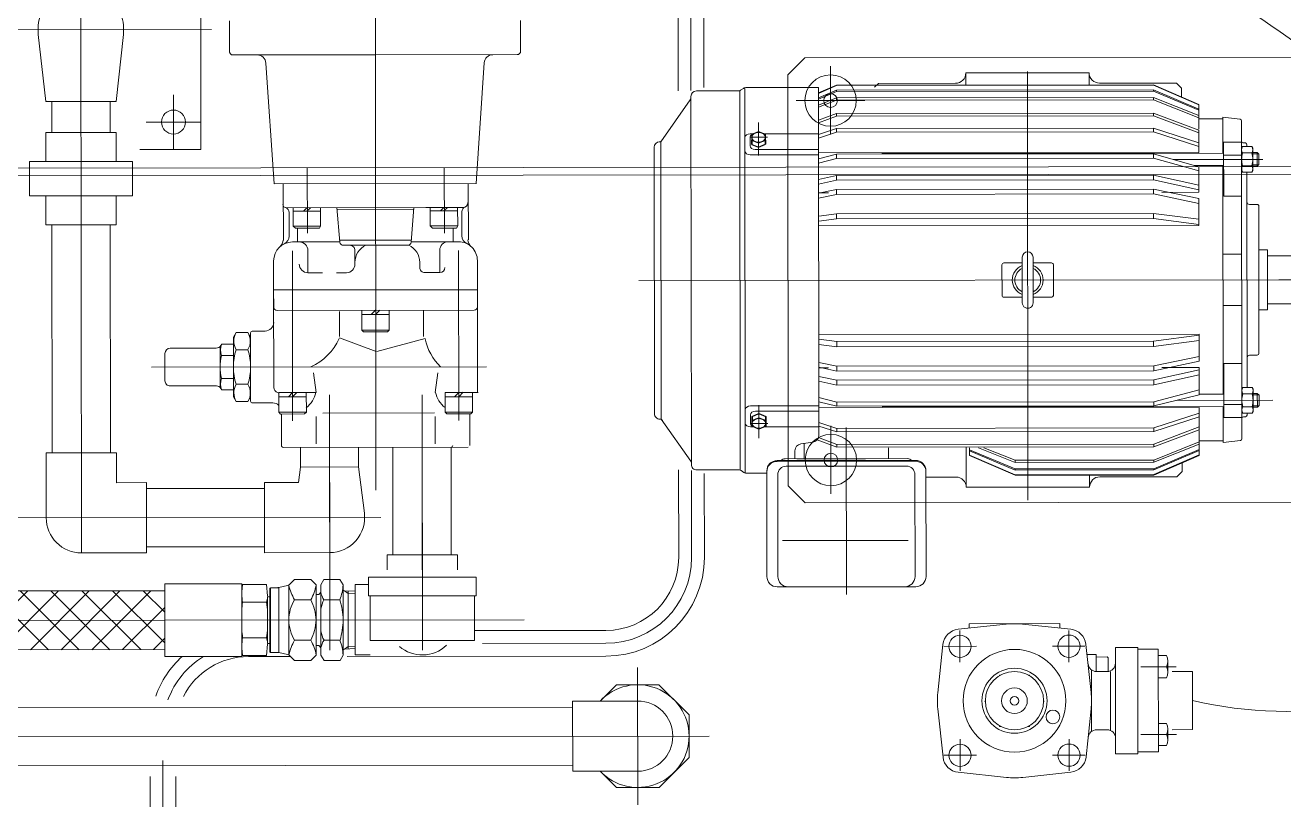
# Model space of a CAD drawing. Header units: feet. Extents: x -99009 to 3252343, y -11094690 to 9035152.
# Drawn here: x 2523533 to 2524268, y -1983619 to -1983167 of the extents above; entities that cross this region are included whole.
import ezdxf

# ---------------------------------------------------------------- set-up
doc = ezdxf.new("R2010")
doc.units = ezdxf.units.FT
doc.linetypes.add('ペン２実線', pattern=[0])
for name, color, linetype in [('1', 1, 'Continuous'), ('GR1-1', 7, 'Continuous'), ('K-LINE', 7, 'Continuous')]:
    doc.layers.add(name, color=color, linetype=linetype)

# ---------------------------------------------------------------- blocks, each defined once
blk = doc.blocks.new('BLKF043')
at = {"layer": 'GR1-1', "color": 5, "linetype": 'ペン２実線'}
for p, q in [((84.847288, 587.261672), (84.847288, 589.736545)), ((92.847288, 589.736545), (92.847288, 587.261672))]:
    blk.add_line(p, q, dxfattribs=at)
blk = doc.blocks.new('BLKF044')
at = {"layer": 'GR1-1', "color": 5, "linetype": 'ペン２実線'}
for p, q in [((88.847288, 594.635525), (84.847288, 593.002532)), ((84.847288, 593.002532), (84.847288, 589.736545)), ((84.847288, 589.736545), (88.847288, 588.103552)), ((92.847288, 593.002532), (88.847288, 594.635525)), ((88.847288, 588.103552), (92.847288, 589.736545)), ((92.847288, 589.736545), (92.847288, 593.002532))]:
    blk.add_line(p, q, dxfattribs=at)
blk = doc.blocks.new('BLKF045')
at = {"layer": 'GR1-1', "color": 5, "linetype": 'ペン２実線'}
for p, q in [((84.847288, 590.527658), (84.847288, 587.261672)), ((92.847288, 587.261672), (92.847288, 590.527658)), ((84.847288, 587.261672), (88.847288, 585.628678)), ((88.847288, 585.628678), (92.847288, 587.261672))]:
    blk.add_line(p, q, dxfattribs=at)
blk = doc.blocks.new('BLKF039')
at = {"layer": 'GR1-1', "color": 5, "linetype": 'ペン２実線'}
for p, q in [((84.847288, 428.343738), (84.847288, 425.868864)), ((92.847288, 425.868864), (92.847288, 428.343738))]:
    blk.add_line(p, q, dxfattribs=at)
blk = doc.blocks.new('BLKF040')
at = {"layer": 'GR1-1', "color": 5, "linetype": 'ペン２実線'}
for p, q in [((84.847288, 425.868864), (88.847288, 427.501857)), ((88.847288, 427.501857), (92.847288, 425.868864)), ((84.847288, 422.602878), (84.847288, 425.868864)), ((88.847288, 420.969885), (84.847288, 422.602878)), ((92.847288, 422.602878), (88.847288, 420.969885)), ((92.847288, 425.868864), (92.847288, 422.602878))]:
    blk.add_line(p, q, dxfattribs=at)
blk = doc.blocks.new('BLKF041')
at = {"layer": 'GR1-1', "color": 5, "linetype": 'ペン２実線'}
for p, q in [((84.847288, 428.343738), (88.847288, 429.976731)), ((84.847288, 425.077752), (84.847288, 428.343738)), ((88.847288, 429.976731), (92.847288, 428.343738)), ((92.847288, 428.343738), (92.847288, 425.077752))]:
    blk.add_line(p, q, dxfattribs=at)
blk = doc.blocks.new('G$CB0D18A08')
at = {"layer": 'K-LINE', "linetype": 'Continuous', "lineweight": 15}
h = blk.add_hatch(dxfattribs=at)
h.set_pattern_fill('ANSI37', color=2, scale=4)
h.set_pattern_definition([(45, (-3828.062, -12302.866), (-8.980256, 8.980256), []), (135, (-3828.062, -12302.866), (-8.980256, -8.980256), [])])
h.paths.add_polyline_path([(-368.99, -487.66, -0.113567), (-343.85, -378.4), (-348.63, -351.05, 0.134975), (-386.19, -487.66), (-386.19, -704.41), (-368.99, -704.41)])
h.paths.add_polyline_path([(-386.19, -487.66, -0.134975), (-348.63, -351.05), (-353.86, -321.09, 0.153468), (-403.39, -478.66), (-403.39, -704.41), (-386.19, -704.41)])
h.paths.add_polyline_path([(-188.38, -247.49), (-189.19, -229.85, 0.194469), (-348.63, -351.05), (-343.85, -378.4, -0.212414)])
h.paths.add_polyline_path([(-189.19, -229.85), (-190.09, -210.35, 0.185653), (-353.86, -321.09), (-348.63, -351.05, -0.194469)])
h.paths.add_polyline_path([(-108.11, -220.46), (-118.99, -220.46, 0.066561), (-189.19, -229.85), (-188.38, -247.49, -0.07043), (-118.99, -237.66), (-108.11, -237.66)])
h.paths.add_polyline_path([(-108.11, -203.26), (-127.99, -203.26, 0.056917), (-190.09, -210.35), (-189.19, -229.85, -0.066561), (-118.99, -220.46), (-108.11, -220.46)])
at = {"layer": 'K-LINE', "color": 2, "linetype": 'Continuous', "lineweight": 15}
for p, q in [((-454.23, -1022.17), (-454.23, -154.17)), ((-126.48, -344.96), (-126.48, -1665.96)), ((-121.98, -344.96), (-121.98, -1665.96)), ((-471.23, -410.46), (-471.23, -942.46)), ((-437.23, -410.46), (-437.23, -942.46)), ((-403.39, -704.41), (-403.39, -478.66)), ((-386.19, -704.41), (-386.19, -487.66)), ((-368.99, -487.66), (-368.99, -704.41)), ((-41.23, -731.99), (-41.23, -582.07)), ((-326.34, -606.3), (-326.34, -830.52)), ((-138.23, -685.78), (-138.23, -625.78)), ((-118.23, -625.78), (-138.23, -625.78)), ((-118.23, -625.78), (-118.23, -685.78)), ((-83.23, -635.28), (-43.98, -630.93)), ((-288.34, -635.28), (-326.34, -635.28)), ((-288.34, -676.28), (-288.34, -635.28)), ((-155.23, -638.78), (-288.34, -638.78)), ((-155.23, -635.28), (-138.23, -635.28)), ((-155.23, -635.28), (-155.23, -676.28)), ((-101.23, -635.28), (-118.23, -635.28)), ((-101.23, -676.28), (-101.23, -635.28)), ((-83.23, -638.78), (-101.23, -638.78)), ((-83.23, -635.28), (-83.23, -676.28)), ((-346.84, -655.78), (41.43, -655.78)), ((-346.84, -693.78), (-346.84, -655.78)), ((-155.23, -672.78), (-288.34, -672.78)), ((-83.23, -672.78), (-101.23, -672.78)), ((-305.84, -693.78), (-305.84, -676.28)), ((-288.34, -676.28), (-305.84, -676.28)), ((-155.23, -676.28), (-138.23, -676.28)), ((-101.23, -676.28), (-118.23, -676.28)), ((-83.23, -676.28), (-43.98, -680.63)), ((-118.23, -685.78), (-138.23, -685.78)), ((-111.23, -690.11), (-111.23, -725.78)), ((-502.23, -695.67), (-477.59, -695.67)), ((-346.84, -693.78), (-305.84, -693.78)), ((-343.34, -762.68), (-343.34, -693.78)), ((-309.34, -762.68), (-309.34, -693.78)), ((-238.34, -892.46), (-238.34, -696.85)), ((-95.23, -725.78), (-95.23, -693.78)), ((-1103.72, -703.17), (-468.23, -703.17)), ((-407.44, -704.41), (-364.94, -704.41)), ((-407.44, -749.41), (-407.44, -704.41)), ((-386.19, -914.27), (-386.19, -704.41)), ((-364.94, -749.41), (-364.94, -704.41)), ((-246.34, -704.68), (-230.34, -704.68)), ((-502.23, -710.67), (-477.59, -710.67)), ((-249.34, -707.68), (-249.34, -734.66)), ((-227.34, -734.66), (-227.34, -707.68)), ((-111.23, -709.78), (-79.23, -709.78)), ((-111.23, -725.78), (28.77, -725.78)), ((-250.84, -737.26), (-251.62, -737.71)), ((-251.62, -737.71), (-251.62, -744.68)), ((-226.3, -736.93), (-250.45, -736.93)), ((-244.98, -737.71), (-244.98, -744.68)), ((-231.7, -737.71), (-231.7, -744.68)), ((-225.84, -737.26), (-225.06, -737.71)), ((-225.06, -737.71), (-225.06, -744.68)), ((-407.44, -749.41), (-364.94, -749.41)), ((-402.6, -749.45), (-406.97, -749.83)), ((-386.19, -749.41), (-402.14, -749.41)), ((-386.19, -749.41), (-370.24, -749.41)), ((-369.78, -749.45), (-365.41, -749.83)), ((-255.84, -744.68), (-258.55, -746.25)), ((-258.55, -746.25), (-258.55, -753.12)), ((-255.84, -744.68), (-220.84, -744.68)), ((-248.44, -746.25), (-248.44, -753.12)), ((-228.24, -746.25), (-228.24, -753.12)), ((-220.84, -744.68), (-218.13, -746.25)), ((-218.13, -746.25), (-218.13, -753.12)), ((-56.09, -744.04), (-56.09, -827.54)), ((-36.09, -742.54), (-54.59, -742.54)), ((-407.49, -753.17), (-407.49, -777.81)), ((-406.97, -749.83), (-406.97, -763.78)), ((-396.58, -763.78), (-396.58, -749.83)), ((-375.8, -763.78), (-375.8, -749.83)), ((-365.41, -749.83), (-365.41, -763.78)), ((-259.34, -755.68), (-259.34, -767.68)), ((-255.84, -754.68), (-258.55, -753.12)), ((-258.34, -754.68), (-218.34, -754.68)), ((-220.84, -754.68), (-218.13, -753.12)), ((-217.34, -755.68), (-217.34, -763.18)), ((-400.34, -764.36), (-406.97, -763.78)), ((-372.04, -764.36), (-365.41, -763.78)), ((-346.84, -762.68), (-305.84, -762.68)), ((-346.84, -800.68), (-346.84, -762.68)), ((-305.84, -782.57), (-305.84, -762.68)), ((-131.34, -768.56), (-60.84, -763.79)), ((-406.32, -776.08), (-405.16, -770.98)), ((-405.16, -770.98), (-386.19, -770.98)), ((-404.8, -765.81), (-405.1, -766.11)), ((-405.1, -766.11), (-386.19, -766.11)), ((-405.1, -770.41), (-405.1, -766.11)), ((-386.19, -765.81), (-404.8, -765.81)), ((-386.19, -764.41), (-399.79, -764.41)), ((-399.79, -764.96), (-399.79, -765.81)), ((-386.19, -764.41), (-372.59, -764.41)), ((-386.19, -765.81), (-367.58, -765.81)), ((-367.28, -766.11), (-386.19, -766.11)), ((-367.22, -770.98), (-386.19, -770.98)), ((-372.59, -764.96), (-372.59, -765.81)), ((-367.58, -765.81), (-367.28, -766.11)), ((-367.28, -770.41), (-367.28, -766.11)), ((-366.06, -776.08), (-367.22, -770.98)), ((-265.84, -772.19), (-264.84, -771.19)), ((-253.34, -771.19), (-264.84, -771.19)), ((-264.84, -771.19), (-264.84, -787.19)), ((-255.84, -787.19), (-255.84, -771.19)), ((-253.34, -792.89), (-253.34, -771.19)), ((-193.34, -768.18), (-250.34, -768.18)), ((-205.34, -885.18), (-205.34, -770.19)), ((-193.34, -768.19), (-203.34, -768.19)), ((-193.34, -768.19), (-176.57, -768.19)), ((-193.34, -887.18), (-193.34, -768.19)), ((-131.34, -886.79), (-131.34, -768.54)), ((-407.02, -777.34), (-409.86, -780.18)), ((-406.49, -776.81), (-386.19, -776.81)), ((-365.89, -776.81), (-386.19, -776.81)), ((-365.36, -777.34), (-362.52, -780.18)), ((-285.34, -773.68), (-285.34, -881.68)), ((-284.34, -772.68), (-265.84, -772.68)), ((-265.84, -786.19), (-265.84, -772.19)), ((-253.34, -779.19), (-255.84, -776.69)), ((-131.34, -773.9), (-164.27, -773.9)), ((-148.13, -777.25), (-161.92, -777.25)), ((-145.34, -857.18), (-145.34, -775.68)), ((-409.86, -780.18), (-409.86, -789.64)), ((-398.03, -789.64), (-398.03, -780.18)), ((-374.35, -789.64), (-374.35, -780.18)), ((-362.52, -780.18), (-362.52, -789.64)), ((-296.84, -783.68), (-305.84, -782.57)), ((-296.84, -783.68), (-285.34, -783.68)), ((-296.84, -783.68), (-296.84, -817.68)), ((-269.79, -779.19), (-170.51, -779.19)), ((-264.84, -787.19), (-265.84, -786.19)), ((-255.84, -779.19), (-253.29, -781.74)), ((-165.34, -806.93), (-165.34, -779.18)), ((-165.34, -782.24), (-157.34, -782.24)), ((-157.34, -780.93), (-156.09, -779.68)), ((-157.34, -780.93), (-157.34, -794.93)), ((-145.34, -779.68), (-156.09, -779.68)), ((-156.09, -779.68), (-156.09, -795.68)), ((-147.34, -779.68), (-147.34, -795.68)), ((-145.34, -787.68), (-147.34, -785.68)), ((-406.69, -792.81), (-409.86, -789.64)), ((-386.19, -792.81), (-406.69, -792.81)), ((-400.99, -793.53), (-400.99, -792.81)), ((-386.19, -792.81), (-365.69, -792.81)), ((-371.39, -793.53), (-371.39, -792.81)), ((-365.69, -792.81), (-362.52, -789.64)), ((-267.34, -792.89), (-283.34, -792.89)), ((-253.34, -787.19), (-264.84, -787.19)), ((-253.34, -792.89), (-241.87, -791.37)), ((-183.34, -788.19), (-170.34, -788.19)), ((-183.34, -788.19), (-183.34, -796.73)), ((-160.23, -787.9), (-121.96, -787.9)), ((-147.34, -787.68), (-145.34, -789.68)), ((-406.69, -795.53), (-409.86, -797.36)), ((-409.86, -797.36), (-409.86, -806.7)), ((-406.69, -795.53), (-386.19, -795.53)), ((-403.79, -800.79), (-254.68, -800.79)), ((-398.03, -806.7), (-398.03, -797.36)), ((-365.69, -795.53), (-386.19, -795.53)), ((-374.35, -806.7), (-374.35, -797.36)), ((-365.69, -795.53), (-362.52, -797.36)), ((-362.52, -797.36), (-362.52, -806.7)), ((-356.91, -800.79), (-254.68, -800.79)), ((-265.34, -796.76), (-265.34, -862.1)), ((-156.09, -795.68), (-157.34, -794.93)), ((-145.34, -795.68), (-156.09, -795.68)), ((-406.69, -808.53), (-409.86, -806.7)), ((-365.69, -808.53), (-362.52, -806.7)), ((-221.36, -806.68), (-229.34, -827.98)), ((-220.64, -806.68), (-206, -806.68)), ((-183.34, -804.88), (-183.34, -810.69)), ((-165.51, -806.95), (-145.34, -805.18)), ((-164.34, -806.85), (-164.34, -848.52)), ((-146.34, -805.27), (-146.34, -850.1)), ((-407.49, -810.77), (-407.49, -961.99)), ((-406.69, -808.53), (-386.19, -808.53)), ((-406.52, -824.29), (-406.52, -815.49)), ((-365.52, -815.49), (-406.52, -815.49)), ((-403.15, -809.3), (-402.96, -815.49)), ((-401.6, -811.53), (-403.15, -809.31)), ((-403.08, -811.53), (-386.19, -811.53)), ((-401.6, -811.53), (-401.48, -815.49)), ((-365.69, -808.53), (-386.19, -808.53)), ((-369.3, -811.53), (-386.19, -811.53)), ((-370.78, -811.53), (-370.9, -815.49)), ((-370.78, -811.53), (-369.23, -809.31)), ((-369.23, -809.3), (-369.42, -815.49)), ((-365.52, -823.29), (-365.52, -815.49)), ((-170.34, -815.68), (-178.34, -815.68)), ((-167.34, -846.43), (-167.34, -808.94)), ((-296.84, -817.68), (-323.82, -821.03)), ((-296.84, -817.68), (-285.34, -817.68)), ((-217.84, -820.69), (-216.84, -819.69)), ((-217.84, -834.69), (-217.84, -820.69)), ((-216.84, -819.69), (-216.84, -835.69)), ((-205.34, -819.69), (-216.84, -819.69)), ((-207.84, -835.69), (-207.84, -819.69)), ((-398.19, -824.29), (-398.19, -885.29)), ((-398.19, -824.29), (-372.19, -824.29)), ((-372.19, -886.29), (-372.19, -823.29)), ((-361.19, -823.29), (-372.19, -823.29)), ((-361.19, -886.29), (-361.19, -823.29)), ((-310.34, -827.79), (220.03, -827.79)), ((-229.34, -828.34), (-221.84, -856.56)), ((-205.34, -827.69), (-207.84, -825.19)), ((-207.84, -827.69), (-205.29, -830.24)), ((-56.09, -827.54), (-56.09, -910.54)), ((-356.99, -834.29), (-348.19, -834.29)), ((-348.19, -875.29), (-348.19, -834.29)), ((-348.19, -837.68), (-285.34, -837.68)), ((-216.84, -835.69), (-217.84, -834.69)), ((-205.34, -835.69), (-216.84, -835.69)), ((-165.51, -848.42), (-145.34, -850.18)), ((-165.34, -876.18), (-165.34, -848.43)), ((-403.79, -854.79), (-254.68, -854.79)), ((-356.91, -854.79), (-254.68, -854.79)), ((-220.64, -855.68), (-205.64, -855.68)), ((-183.34, -856.51), (-183.34, -865.18)), ((-177.34, -853.51), (-180.34, -853.51)), ((-157.34, -860.93), (-156.09, -859.68)), ((-145.34, -859.68), (-156.09, -859.68)), ((-156.09, -859.68), (-156.09, -875.68)), ((-147.34, -859.68), (-147.34, -875.68)), ((-145.34, -878.68), (-145.34, -857.18)), ((-267.34, -862.47), (-283.34, -862.47)), ((-253.34, -862.47), (-241.87, -863.99)), ((-183.34, -865.18), (-170.34, -865.18)), ((-157.34, -860.93), (-157.34, -874.93)), ((-145.34, -867.68), (-147.34, -865.68)), ((-348.19, -871.68), (-285.34, -871.68)), ((-265.84, -869.18), (-264.84, -868.18)), ((-265.84, -883.18), (-265.84, -869.18)), ((-253.34, -868.18), (-264.84, -868.18)), ((-264.84, -868.18), (-264.84, -884.18)), ((-255.84, -884.18), (-255.84, -868.18)), ((-253.34, -876.18), (-255.84, -873.68)), ((-253.34, -887.57), (-253.34, -868.18)), ((-165.34, -873.13), (-157.34, -873.13)), ((-160.23, -867.9), (-121.96, -867.9)), ((-147.34, -867.68), (-145.34, -869.68)), ((-356.99, -875.29), (-348.19, -875.29)), ((-170.51, -876.18), (-269.79, -876.18)), ((-255.84, -876.18), (-253.29, -878.73)), ((-161.92, -878.12), (-147.82, -878.12)), ((-156.09, -875.68), (-157.34, -874.93)), ((-145.34, -875.68), (-156.09, -875.68)), ((-398.19, -885.29), (-372.19, -885.29)), ((-392.49, -885.29), (-392.49, -961.99)), ((-361.19, -886.29), (-372.19, -886.29)), ((-284.34, -882.68), (-265.84, -882.68)), ((-264.84, -884.18), (-265.84, -883.18)), ((-253.34, -884.18), (-264.84, -884.18)), ((-193.34, -887.18), (-253.34, -887.18)), ((-193.34, -887.18), (-203.34, -887.18)), ((-176.34, -887.18), (-193.34, -887.18)), ((-164.27, -881.9), (-131.34, -881.9)), ((-131.34, -886.53), (-60.84, -891.29)), ((-399.99, -889.8), (-399.99, -961.99)), ((-54.09, -912.54), (-36.09, -912.54)), ((-433.73, -942.46), (-474.73, -942.46)), ((-474.73, -980.46), (-474.73, -942.46)), ((-433.73, -980.46), (-433.73, -942.46)), ((-475.63, -959.43), (-484.23, -968.04)), ((-433.2, -959.07), (-424.23, -968.04)), ((-484.23, -968.04), (-484.23, -992.89)), ((-424.23, -992.89), (-424.23, -968.04)), ((-494.39, -980.46), (-414.09, -980.46)), ((-188.09, -981.42), (-188.09, -1418.46)), ((-110.29, -990.46), (-265.89, -990.46)), ((-484.23, -992.89), (-466.66, -1010.46)), ((-441.8, -1010.46), (-424.23, -992.89)), ((-293.57, -1011.6), (-269.01, -994.4)), ((-107.18, -994.4), (-269.19, -994.4)), ((-82.62, -1011.6), (-107.18, -994.4)), ((-298.79, -1004.49), (-349.99, -1004.49)), ((39.77, -1004.49), (-77.39, -1004.49)), ((-441.8, -1010.46), (-466.66, -1010.46)), ((-299.13, -1011.99), (-350, -1011.99)), ((-295.59, -1011.96), (-80.59, -1011.96)), ((87.1, -1011.99), (-77.06, -1011.99)), ((-300.79, -1019.49), (-349.99, -1019.49)), ((-298.79, -1039.86), (-298.79, -1015.16)), ((-77.39, -1039.86), (-77.39, -1015.16)), ((39.77, -1019.49), (-75.39, -1019.49)), ((-299.13, -1040.97), (-300.25, -1042.66)), ((-300.25, -1043.46), (-75.93, -1043.46)), ((-298.79, -1040.46), (-77.39, -1040.46)), ((-77.06, -1040.97), (-75.93, -1042.66)), ((-300.79, -1044.43), (-300.79, -1056.01)), ((-273.66, -1046.46), (-273.66, -1048.38)), ((-271.66, -1056.64), (-271.66, -1046.46)), ((-266.68, -1046.46), (-271.63, -1046.46)), ((-264.47, -1049.46), (-264.47, -1086.46)), ((-261.43, -1046.46), (-261.43, -1086.46)), ((-114.75, -1046.46), (-114.75, -1086.46)), ((-111.71, -1049.46), (-111.71, -1086.46)), ((-109.5, -1046.46), (-104.55, -1046.46)), ((-104.53, -1056.64), (-104.53, -1046.46)), ((-102.52, -1046.46), (-102.52, -1048.38)), ((-75.39, -1044.43), (-75.39, -1086.46)), ((-299.39, -1056.01), (-361.13, -1056.01)), ((-261.06, -1051.46), (-280.22, -1051.46)), ((-273.66, -1054.56), (-273.66, -1086.46)), ((-265.92, -1051.46), (-268.39, -1051.47)), ((-115.12, -1051.46), (-95.96, -1051.46)), ((-110.26, -1051.46), (-107.79, -1051.47)), ((-102.52, -1054.56), (-102.52, -1086.46)), ((-367.13, -1062.01), (-367.13, -1142.91)), ((-301.66, -1062.41), (-361.13, -1062.41)), ((-340.06, -1065.03), (-340.06, -1138.46)), ((-293.85, -1062.01), (-293.85, -1142.91)), ((-293.39, -1062.01), (-293.39, -1142.91)), ((-308.09, -1068.46), (-318.09, -1078.46)), ((-308.09, -1068.46), (-68.09, -1068.46)), ((-296.66, -1067.41), (-296.66, -1137.51)), ((-292.32, -1066.66), (-292.32, -1138.26)), ((-292.32, -1072.46), (-287.63, -1072.46)), ((-68.09, -1068.46), (-58.09, -1078.46)), ((-318.09, -1548.46), (-318.09, -1078.46)), ((-293.09, -1073.46), (-293.09, -1113.46)), ((-283.37, -1077.86), (-292.32, -1077.86)), ((-283.68, -1075.87), (-282.59, -1083.06)), ((-83.09, -1073.46), (-83.09, -1113.46)), ((-58.09, -1078.46), (-58.09, -1548.46)), ((-285.56, -1096.96), (-281.25, -1085.49)), ((-279.91, -1086.25), (-283.94, -1096.96)), ((-278.63, -1086.46), (-75.39, -1086.46)), ((-276.71, -1096.96), (-273.27, -1086.46)), ((-271.16, -1086.46), (-274.59, -1096.96)), ((-262.57, -1086.46), (-262.57, -1308.46)), ((-259.13, -1086.46), (-261.72, -1096.96)), ((-256.55, -1086.46), (-259.3, -1096.96)), ((-246.99, -1086.46), (-249.29, -1096.96)), ((-244.22, -1086.46), (-246.52, -1096.96)), ((-238.93, -1086.46), (-241.11, -1096.96)), ((-239.24, -1092.14), (-239.24, -1086.46)), ((-238.3, -1096.96), (-236.12, -1086.46)), ((-225.59, -1086.46), (-226.97, -1096.96)), ((-223.92, -1096.96), (-222.54, -1086.46)), ((-219.82, -1086.46), (-219.82, -1308.46)), ((-156.36, -1086.46), (-156.36, -1308.46)), ((-152.26, -1096.96), (-153.64, -1086.46)), ((-150.59, -1086.46), (-149.21, -1096.96)), ((-137.89, -1096.96), (-140.07, -1086.46)), ((-137.26, -1086.46), (-135.07, -1096.96)), ((-136.94, -1092.14), (-136.94, -1086.46)), ((-131.96, -1086.46), (-129.67, -1096.96)), ((-129.19, -1086.46), (-126.9, -1096.96)), ((-119.63, -1086.46), (-116.89, -1096.96)), ((-117.05, -1086.46), (-114.47, -1096.96)), ((-113.61, -1086.46), (-113.61, -1308.46)), ((-105.03, -1086.46), (-101.6, -1096.96)), ((-99.48, -1096.96), (-102.91, -1086.46)), ((-96.19, -1086.46), (-92.25, -1096.96)), ((-90.62, -1096.96), (-94.57, -1086.46)), ((-87.05, -1086.46), (-82.85, -1096.96)), ((-81.57, -1096.96), (-85.77, -1086.46)), ((-82.24, -1086.46), (-77.77, -1096.96)), ((-81.54, -1086.46), (-77.08, -1096.96)), ((-78.95, -1086.46), (-74.4, -1096.96)), ((-74.09, -1096.96), (-78.65, -1086.46)), ((-312.86, -1093.46), (-273.09, -1093.46)), ((-102.86, -1093.46), (-63.09, -1093.46)), ((-285.56, -1096.96), (-285.56, -1281.96)), ((-283.94, -1096.96), (-285.56, -1096.96)), ((-283.94, -1096.96), (-283.94, -1281.96)), ((-276.71, -1096.96), (-276.71, -1281.96)), ((-274.59, -1096.96), (-276.71, -1096.96)), ((-274.59, -1096.96), (-274.59, -1281.96)), ((-261.72, -1096.96), (-261.72, -1281.96)), ((-261.72, -1096.96), (-259.3, -1096.96)), ((-259.3, -1096.96), (-259.3, -1281.96)), ((-249.29, -1096.96), (-249.29, -1281.96)), ((-249.29, -1096.96), (-246.52, -1096.96)), ((-246.52, -1096.96), (-246.52, -1281.96)), ((-241.11, -1096.96), (-241.11, -1281.96)), ((-241.11, -1096.96), (-238.3, -1096.96)), ((-238.3, -1096.96), (-238.3, -1281.96)), ((-226.97, -1096.96), (-226.97, -1281.96)), ((-226.97, -1096.96), (-223.92, -1096.96)), ((-223.92, -1096.96), (-223.92, -1281.96)), ((-152.26, -1096.96), (-152.26, -1281.96)), ((-149.21, -1096.96), (-152.26, -1096.96)), ((-149.21, -1096.96), (-149.21, -1281.96)), ((-137.89, -1096.96), (-137.89, -1281.96)), ((-135.07, -1096.96), (-137.89, -1096.96)), ((-135.07, -1096.96), (-135.07, -1281.96)), ((-129.67, -1096.96), (-129.67, -1281.96)), ((-126.9, -1096.96), (-129.67, -1096.96)), ((-126.9, -1096.96), (-126.9, -1281.96)), ((-116.89, -1096.96), (-116.89, -1281.96)), ((-114.47, -1096.96), (-116.89, -1096.96)), ((-114.47, -1096.96), (-114.47, -1281.96)), ((-101.6, -1096.96), (-101.6, -1281.96)), ((-101.6, -1096.96), (-99.48, -1096.96)), ((-99.48, -1096.96), (-99.48, -1281.96)), ((-92.25, -1096.96), (-92.25, -1281.96)), ((-92.25, -1096.96), (-90.62, -1096.96)), ((-90.62, -1096.96), (-90.62, -1281.96)), ((-82.85, -1096.96), (-82.85, -1281.96)), ((-81.57, -1096.96), (-82.85, -1096.96)), ((-81.57, -1096.96), (-81.57, -1281.96)), ((-77.77, -1096.96), (-77.77, -1281.96)), ((-77.08, -1096.96), (-77.77, -1096.96)), ((-77.08, -1096.96), (-77.08, -1281.96)), ((-74.4, -1096.96), (-74.4, -1281.96)), ((-74.09, -1096.96), (-74.4, -1096.96)), ((-74.09, -1096.96), (-74.09, -1281.96)), ((-274.16, -1102.46), (-371.72, -1102.46)), ((-262.03, -1322.96), (-262.03, -1123.46)), ((-114.16, -1322.96), (-114.16, -1123.46)), ((-73.09, -1121.46), (-75.39, -1119.16)), ((-73.09, -1166.46), (-73.09, -1121.46)), ((-286.07, -1127.06), (-292.32, -1127.06)), ((-301.66, -1142.51), (-361.13, -1142.51)), ((-299.39, -1148.91), (-361.13, -1148.91)), ((-303.09, -1166.46), (-303.09, -1148.91)), ((-466.69, -1158.7), (-438.57, -1155.72)), ((-465.64, -1178.27), (-465.64, -1159.27)), ((-429.07, -1155.72), (-400.94, -1158.7)), ((-402, -1178.27), (-402, -1159.27)), ((-478.57, -1195.72), (-475.58, -1167.59)), ((-392.05, -1167.59), (-389.07, -1195.72)), ((-456.32, -1168.65), (-474.82, -1168.65)), ((-411.32, -1168.65), (-392.82, -1168.65)), ((-391.41, -1173.97), (-388.82, -1173.97)), ((-388.82, -1173.97), (-388.82, -1226.97)), ((-309.09, -1172.46), (-309.09, -1244.46)), ((-309.09, -1172.46), (-285.56, -1172.46)), ((-302.09, -1200.96), (-290.59, -1174.46)), ((-290.29, -1174.46), (-301.79, -1200.96)), ((-287.83, -1174.46), (-299.11, -1200.96)), ((-287.14, -1174.46), (-298.41, -1200.96)), ((-287.83, -1174.46), (-290.59, -1174.46)), ((-287.83, -1174.46), (-286.07, -1174.46)), ((-67.09, -1172.46), (-74.09, -1172.46)), ((-67.09, -1172.46), (-67.09, -1244.46)), ((-434.34, -1183.46), (-433.82, -1183.16)), ((-294.61, -1200.96), (-286.07, -1179.62)), ((-286.07, -1182.8), (-293.34, -1200.96)), ((-448.8, -1191.81), (-448.28, -1191.51)), ((-448.8, -1192.41), (-448.8, -1191.81)), ((-419.35, -1191.51), (-418.84, -1191.81)), ((-418.84, -1191.81), (-418.84, -1192.41)), ((-198.09, -1194.46), (-198.09, -1205.31)), ((-197.09, -1193.46), (-179.09, -1193.46)), ((-178.09, -1194.46), (-178.09, -1205.31)), ((-475.58, -1233.34), (-478.57, -1205.22)), ((-389.07, -1205.22), (-392.05, -1233.34)), ((-302.09, -1200.96), (-302.09, -1281.96)), ((-302.09, -1200.96), (-301.79, -1200.96)), ((-301.79, -1200.96), (-301.79, -1281.96)), ((-299.11, -1200.96), (-299.11, -1281.96)), ((-299.11, -1200.96), (-298.41, -1200.96)), ((-298.41, -1200.96), (-298.41, -1281.96)), ((-294.61, -1200.96), (-294.61, -1281.96)), ((-294.61, -1200.96), (-293.34, -1200.96)), ((-293.34, -1200.96), (-293.34, -1281.96)), ((-448.8, -1209.11), (-448.8, -1208.51)), ((-448.28, -1209.41), (-448.8, -1209.11)), ((-418.84, -1209.11), (-419.35, -1209.41)), ((-418.84, -1208.51), (-418.84, -1209.11)), ((-316.72, -1208.46), (-66.19, -1208.46)), ((-201.44, -1205.31), (-174.74, -1205.31)), ((-201.44, -1211.61), (-174.74, -1211.61)), ((-198.09, -1211.61), (-198.09, -1222.46)), ((-178.09, -1211.61), (-178.09, -1222.46)), ((-433.82, -1217.76), (-434.34, -1217.46)), ((-465.64, -1222.67), (-465.64, -1241.67)), ((-402, -1222.67), (-402, -1241.67)), ((-388.82, -1226.97), (-391.41, -1226.97)), ((-197.09, -1223.46), (-179.09, -1223.46)), ((-456.32, -1232.29), (-474.82, -1232.29)), ((-411.32, -1232.29), (-392.82, -1232.29)), ((-438.57, -1245.22), (-466.69, -1242.23)), ((-451.78, -1245.47), (-415.86, -1245.47)), ((-450.82, -1248.41), (-450.82, -1254.47)), ((-400.94, -1242.23), (-429.07, -1245.22)), ((-406.82, -1248.13), (-416.92, -1248.13)), ((-416.82, -1248.41), (-416.82, -1254.47)), ((-408.32, -1254.63), (-408.32, -1248.13)), ((-406.82, -1242.86), (-406.82, -1248.13)), ((-309.09, -1244.46), (-302.09, -1244.46)), ((-67.09, -1244.46), (-74.09, -1244.46)), ((-416.82, -1256.47), (-451.23, -1256.47)), ((-416.77, -1255.13), (-408.82, -1255.13)), ((-408.82, -1255.13), (-408.32, -1254.63)), ((-303.09, -1250.46), (-303.09, -1295.46)), ((-73.09, -1250.46), (-73.09, -1295.46)), ((-464.82, -1272.47), (-464.82, -1259.47)), ((-464.82, -1259.47), (-402.82, -1259.47)), ((-402.82, -1259.47), (-402.82, -1272.47)), ((-402.82, -1272.47), (-464.82, -1272.47)), ((-463.82, -1284.47), (-463.82, -1272.47)), ((-453.62, -1274.31), (-453.62, -1294.97)), ((-414.02, -1274.31), (-414.02, -1294.97)), ((-403.82, -1272.47), (-403.82, -1284.47)), ((-403.82, -1284.47), (-463.82, -1284.47)), ((-460.12, -1289.17), (-460.12, -1284.47)), ((-447.12, -1289.17), (-447.12, -1284.47)), ((-420.52, -1289.17), (-420.52, -1284.47)), ((-407.52, -1289.17), (-407.52, -1284.47)), ((-302.09, -1281.96), (-301.79, -1281.96)), ((-302.09, -1281.96), (-290.59, -1308.46)), ((-290.29, -1308.46), (-301.79, -1281.96)), ((-299.11, -1281.96), (-298.41, -1281.96)), ((-287.83, -1308.46), (-299.11, -1281.96)), ((-287.14, -1308.46), (-298.41, -1281.96)), ((-294.61, -1281.96), (-284.01, -1308.46)), ((-294.61, -1281.96), (-293.34, -1281.96)), ((-282.74, -1308.46), (-293.34, -1281.96)), ((-283.94, -1281.96), (-285.56, -1281.96)), ((-285.56, -1281.96), (-275.61, -1308.46)), ((-273.99, -1308.46), (-283.94, -1281.96)), ((-274.59, -1281.96), (-276.71, -1281.96)), ((-276.71, -1281.96), (-268.05, -1308.46)), ((-265.93, -1308.46), (-274.59, -1281.96)), ((-255.19, -1308.46), (-261.72, -1281.96)), ((-261.72, -1281.96), (-259.3, -1281.96)), ((-252.37, -1308.46), (-259.3, -1281.96)), ((-243.5, -1308.46), (-249.29, -1281.96)), ((-249.29, -1281.96), (-246.52, -1281.96)), ((-240.73, -1308.46), (-246.52, -1281.96)), ((-235.61, -1308.46), (-241.11, -1281.96)), ((-241.11, -1281.96), (-238.3, -1281.96)), ((-238.3, -1281.96), (-232.79, -1308.46)), ((-226.97, -1281.96), (-223.49, -1308.46)), ((-226.97, -1281.96), (-223.92, -1281.96)), ((-220.44, -1308.46), (-223.92, -1281.96)), ((-155.74, -1308.46), (-152.26, -1281.96)), ((-149.21, -1281.96), (-152.69, -1308.46)), ((-149.21, -1281.96), (-152.26, -1281.96)), ((-137.89, -1281.96), (-143.39, -1308.46)), ((-140.58, -1308.46), (-135.07, -1281.96)), ((-135.07, -1281.96), (-137.89, -1281.96)), ((-135.45, -1308.46), (-129.67, -1281.96)), ((-132.68, -1308.46), (-126.9, -1281.96)), ((-126.9, -1281.96), (-129.67, -1281.96)), ((-116.89, -1281.96), (-124.46, -1308.46)), ((-114.47, -1281.96), (-122.04, -1308.46)), ((-114.47, -1281.96), (-116.89, -1281.96)), ((-110.26, -1308.46), (-101.6, -1281.96)), ((-99.48, -1281.96), (-108.14, -1308.46)), ((-102.2, -1308.46), (-92.25, -1281.96)), ((-101.6, -1281.96), (-99.48, -1281.96)), ((-90.62, -1281.96), (-100.57, -1308.46)), ((-93.44, -1308.46), (-82.85, -1281.96)), ((-92.25, -1281.96), (-90.62, -1281.96)), ((-81.57, -1281.96), (-92.17, -1308.46)), ((-89.05, -1308.46), (-77.77, -1281.96)), ((-88.35, -1308.46), (-77.08, -1281.96)), ((-85.9, -1308.46), (-74.4, -1281.96)), ((-74.09, -1281.96), (-85.59, -1308.46)), ((-81.57, -1281.96), (-82.85, -1281.96)), ((-77.08, -1281.96), (-77.77, -1281.96)), ((-74.09, -1281.96), (-74.4, -1281.96)), ((-456.87, -1289.97), (-450.37, -1289.97)), ((-450.82, -1304.47), (-450.82, -1292.52)), ((-410.77, -1289.97), (-417.27, -1289.97)), ((-416.82, -1304.47), (-416.82, -1292.52)), ((-239.24, -1308.46), (-239.24, -1286.79)), ((-136.94, -1308.46), (-136.94, -1286.79)), ((-117.74, -1345.8), (-117.74, -1293.39)), ((-303.09, -1295.46), (-300.09, -1298.46)), ((-300.09, -1298.46), (-294.93, -1298.46)), ((-258.45, -1351.49), (-258.45, -1295.23)), ((-76.09, -1298.46), (-81.25, -1298.46)), ((-73.09, -1295.46), (-76.09, -1298.46)), ((-450.82, -1304.47), (-416.82, -1304.47)), ((-121.32, -1322.96), (-121.32, -1305.92)), ((-290.59, -1308.46), (-287.83, -1308.46)), ((-287.83, -1308.46), (-276.07, -1308.46)), ((-282.09, -1322.46), (-282.09, -1308.46)), ((-275.61, -1308.46), (-262.57, -1308.46)), ((-255.19, -1308.46), (-239.24, -1308.46)), ((-254.87, -1322.96), (-254.87, -1308.46)), ((-219.82, -1308.46), (-235.61, -1308.46)), ((-156.36, -1308.46), (-140.58, -1308.46)), ((-122.04, -1308.46), (-136.94, -1308.46)), ((-100.57, -1308.46), (-113.61, -1308.46)), ((-88.35, -1308.46), (-100.11, -1308.46)), ((-94.09, -1322.46), (-94.09, -1308.46)), ((-85.59, -1308.46), (-88.35, -1308.46)), ((-283.09, -1322.46), (-262.03, -1322.46)), ((-283.09, -1322.46), (-281.88, -1332.58)), ((-254.87, -1322.46), (-121.32, -1322.46)), ((-203.09, -1322.46), (-203.09, -1333.46)), ((-173.09, -1322.46), (-173.09, -1333.46)), ((-114.16, -1322.46), (-93.09, -1322.46)), ((-93.09, -1322.46), (-94.31, -1332.58)), ((-236.94, -1322.96), (-268.57, -1322.96)), ((-268.57, -1322.96), (-268.57, -1333.61)), ((-260.83, -1322.96), (-260.83, -1333.46)), ((-236.94, -1322.96), (-236.94, -1333.46)), ((-139.24, -1322.96), (-107.62, -1322.96)), ((-139.24, -1322.96), (-139.24, -1333.46)), ((-115.36, -1322.96), (-115.36, -1333.46)), ((-107.62, -1322.96), (-107.62, -1333.46)), ((-95.3, -1333.46), (-280.89, -1333.46)), ((-268.09, -1334.46), (-268.09, -1335.46)), ((-265.95, -1336.46), (-267.09, -1336.46)), ((-264.95, -1333.46), (-265.95, -1334.04)), ((-265.95, -1334.04), (-265.95, -1339.38)), ((-251.95, -1333.46), (-264.95, -1333.46)), ((-262.2, -1339.38), (-262.2, -1334.04)), ((-254.7, -1339.38), (-254.7, -1334.04)), ((-250.94, -1334.04), (-251.95, -1333.46)), ((-250.95, -1336.46), (-125.24, -1336.46)), ((-250.94, -1339.38), (-250.94, -1334.04)), ((-125.24, -1334.04), (-124.24, -1333.46)), ((-125.24, -1339.38), (-125.24, -1334.04)), ((-124.24, -1333.46), (-111.24, -1333.46)), ((-121.49, -1339.38), (-121.49, -1334.04)), ((-113.98, -1339.38), (-113.98, -1334.04)), ((-111.24, -1333.46), (-110.23, -1334.04)), ((-110.24, -1336.46), (-109.09, -1336.46)), ((-110.23, -1334.04), (-110.23, -1339.38)), ((-108.09, -1334.46), (-108.09, -1335.46)), ((-265.95, -1339.38), (-264.95, -1339.96)), ((-264.95, -1339.96), (-251.95, -1339.96)), ((-262.45, -1339.96), (-262.45, -1342.46)), ((-262.45, -1342.46), (-254.45, -1342.46)), ((-262.45, -1342.46), (-261.45, -1343.46)), ((-261.65, -1339.96), (-261.65, -1343.26)), ((-255.45, -1343.46), (-261.45, -1343.46)), ((-254.45, -1342.46), (-255.45, -1343.46)), ((-255.25, -1339.96), (-255.25, -1343.26)), ((-254.45, -1339.96), (-254.45, -1342.46)), ((-251.95, -1339.96), (-250.94, -1339.38)), ((-232.09, -1342.46), (-232.09, -1337.96)), ((-145.09, -1343.46), (-231.09, -1343.46)), ((-205.59, -1348.46), (-205.59, -1343.46)), ((-170.59, -1348.46), (-170.59, -1343.46)), ((-144.09, -1337.96), (-144.09, -1342.46)), ((-124.24, -1339.96), (-125.24, -1339.38)), ((-111.24, -1339.96), (-124.24, -1339.96)), ((-121.74, -1339.96), (-121.74, -1342.46)), ((-113.74, -1342.46), (-121.74, -1342.46)), ((-121.74, -1342.46), (-120.74, -1343.46)), ((-120.94, -1339.96), (-120.94, -1343.26)), ((-120.74, -1343.46), (-114.74, -1343.46)), ((-113.74, -1342.46), (-114.74, -1343.46)), ((-114.54, -1339.96), (-114.54, -1343.26)), ((-113.74, -1339.96), (-113.74, -1342.46)), ((-110.23, -1339.38), (-111.24, -1339.96)), ((-205.59, -1348.46), (-170.59, -1348.46)), ((-202.09, -1407.46), (-202.09, -1348.46)), ((-174.09, -1407.46), (-174.09, -1348.46)), ((-188.09, -1475), (-188.09, -1355.12))]:
    blk.add_line(p, q, dxfattribs=at)
for centre, radius in [((-95.23, -709.78), 7), ((-293.09, -1093.46), 15), ((-83.09, -1093.46), 15), ((-293.09, -1093.46), 4), ((-83.09, -1093.46), 4), ((-465.64, -1168.65), 6.5), ((-402, -1168.65), 6.5), ((-433.82, -1200.47), 30), ((-433.82, -1200.46), 19), ((-433.82, -1200.46), 17.01), ((-433.82, -1200.46), 7.5), ((-433.82, -1200.46), 2.5), ((-443.28, -1222.92), 4), ((-465.64, -1232.29), 6.5), ((-402, -1232.29), 6.5)]:
    blk.add_circle(centre, radius, dxfattribs=at)
for centre, radius, start, end in [((-41.23, -655.78), 25, 263.6783, 96.3217), ((-326.34, -655.78), 20.5, 90, 180.00033), ((-449.99, -753.17), 57.5, 42.26517, 70.23144), ((-246.34, -707.68), 3, 90, 180), ((-230.34, -707.68), 3, 0, 90), ((-449.99, -753.17), 50, 31.67437, 69.89933), ((-449.99, -753.17), 42.5, 0, 63.20634), ((-252.34, -734.66), 3, 299.99999, 0), ((-224.34, -734.66), 3, 180, 240.00001), ((-248.3, -746.08), 9, 68.35451, 111.64548), ((-238.34, -765.69), 28.75, 76.6495, 103.3505), ((-228.38, -746.08), 9, 68.3545, 111.6455), ((-402.64, -748.95), 0.5, 275, 293.60452), ((-401.78, -781.38), 31.98, 80.64784, 89.35216), ((-388.92, -810.16), 60.82, 92.57471, 97.23609), ((-383.46, -810.16), 60.82, 82.76391, 87.42529), ((-370.6, -781.38), 31.98, 90.64784, 99.35216), ((-369.74, -748.95), 0.5, 246.39548, 265), ((-253.5, -754.88), 10, 59.6566, 120.3434), ((-238.34, -778.12), 33.44, 72.41205, 107.58795), ((-223.18, -754.88), 10, 59.6566, 120.3434), ((-54.09, -744.54), 2, 89.97771, 179.98938), ((-258.34, -755.68), 1, 90, 180), ((-258.34, -755.68), 1, 90, 180), ((-253.5, -744.49), 10, 239.6566, 300.3434), ((-238.34, -721.25), 33.44, 252.41205, 287.58795), ((-223.18, -744.49), 10, 239.6566, 300.3434), ((-218.34, -755.68), 1, 0, 90), ((-218.34, -755.68), 1, 0, 90), ((-401.78, -745.76), 18.75, 276.08705, 286.08705), ((-388.52, -716.68), 47.79, 260.28531, 267.20787), ((-383.86, -716.68), 47.79, 272.79213, 279.71469), ((-370.6, -745.76), 18.75, 253.91295, 263.91295), ((-212.34, -763.18), 5, 180, 270), ((-61.09, -758.79), 5, 272.87646, 0.02334), ((-407.7, -770.41), 2.6, 347.17441, 0), ((-400.39, -764.96), 0.6, 0, 85), ((-371.99, -764.96), 0.6, 95, 180), ((-364.68, -770.41), 2.6, 180, 192.82559), ((-264.34, -767.68), 5, 315.53165, 0), ((-256.15, -769.68), 3, 329.94303, 345.52248), ((-250.34, -771.18), 3, 90, 165.52247), ((-203.34, -770.19), 2, 90, 180), ((-176.34, -779.19), 11, 0.03602, 90), ((-408.86, -775.5), 2.6, 315, 347.17441), ((-414.1, -808.22), 32.31, 60.17836, 76.38659), ((-385.93, -800.2), 23.39, 90.64904, 121.14988), ((-386.46, -800.2), 23.39, 58.85012, 89.35096), ((-358.28, -808.22), 32.31, 103.61341, 119.82164), ((-363.52, -775.5), 2.6, 192.82559, 225), ((-284.34, -773.68), 1, 90, 180), ((-164.27, -768.68), 5, 221.038, 270), ((-161.92, -772.25), 5, 205.71441, 270), ((-148.13, -774.25), 3, 270, 343.29497), ((-143.34, -775.68), 2, 90, 180), ((-178.34, -788.19), 5, 90, 180), ((-170.34, -783.19), 5, 270, 0), ((-411.6, -765.97), 27.29, 280.37055, 299.83727), ((-402.99, -793.53), 2, 270, 0), ((-384.23, -761.82), 31.05, 243.6189, 266.3811), ((-388.15, -761.82), 31.05, 273.6189, 296.3811), ((-360.78, -765.97), 27.29, 240.16273, 259.62945), ((-369.39, -793.53), 2, 180, 270), ((-249.59, -777.11), 16.11, 218.70386, 256.54215), ((-207.71, -775.97), 33.61, 204.29362, 245.13166), ((-404.51, -806.63), 11.31, 55.02791, 78.89283), ((-389.44, -813.7), 18.46, 100.13393, 117.72188), ((-382.94, -813.7), 18.46, 62.27812, 79.86607), ((-367.87, -806.63), 11.31, 101.10717, 124.97209), ((-326.34, -800.68), 20.5, 180, 277.06651), ((-408.57, -778.22), 30.36, 273.54718, 290.31774), ((-385.23, -763.14), 45.4, 253.62625, 268.78579), ((-387.15, -763.14), 45.4, 271.21421, 286.37375), ((-363.81, -778.22), 30.36, 249.68226, 266.45282), ((-165.34, -808.94), 2, 95, 180), ((-403.95, -809.33), 0.8, 1.78991, 90), ((-368.43, -809.33), 0.8, 90, 178.21009), ((-178.34, -810.68), 5, 180, 269.95741), ((-177.34, -826.68), 11, 24.61998, 89.98672), ((-170.34, -812.68), 3, 269.9885, 0), ((-386.19, -854.79), 20.5, 139.03165, 223.4545), ((-177.34, -842.51), 11, 270, 335.38), ((-165.34, -846.43), 2, 180, 265), ((-215.59, -887.64), 31.7, 101.77549, 135.87781), ((-180.34, -856.51), 3, 90, 180), ((-249.59, -878.25), 16.11, 103.45785, 141.29614), ((-180.34, -865.18), 3, 180, 270), ((-170.34, -870.18), 5, 0, 90), ((-284.34, -871.68), 1, 180, 270), ((-176.34, -876.18), 11, 270, 0), ((-164.27, -886.68), 5, 90, 138.97325), ((-161.92, -883.12), 5, 90, 154.29499), ((-147.82, -881.12), 3, 23.96662, 90), ((-142.34, -878.68), 3, 180, 270), ((-142.34, -878.68), 3, 180, 270), ((-203.34, -885.18), 2, 180, 270), ((-61.09, -896.29), 5, 0.02334, 87.11292), ((-54.09, -910.54), 2, 180, 270.01167), ((-454.23, -980.46), 30, 133.10679, 46.89744), ((-349.99, -961.99), 57.5, 180, 270), ((-349.99, -961.99), 50, 180, 270), ((-349.99, -961.99), 42.5, 180, 270), ((-454.23, -980.46), 20.5, 180, 0), ((-265.89, -993.66), 3.2, 90, 180), ((-110.29, -993.66), 3.2, 0, 90), ((-271.09, -993.42), 2, 305, 0), ((-105.09, -993.42), 2, 180, 235), ((-295.59, -1015.16), 3.2, 90, 180), ((-294.72, -1009.96), 2, 270, 305), ((-81.47, -1009.96), 2, 235, 270), ((-80.59, -1015.16), 3.2, 0, 90), ((-297.59, -1044.43), 3.2, 146.30993, 180), ((-300.79, -1039.86), 2, 326.30993, 0), ((-75.39, -1039.86), 2, 180, 213.69007), ((-78.59, -1044.43), 3.2, 0, 33.69007), ((-361.13, -1062.01), 6, 90, 180), ((-299.85, -1062.01), 6, 0, 90), ((-299.39, -1062.01), 6, 0, 90), ((-361.13, -1068.41), 6, 90, 180), ((-301.66, -1067.41), 5, 0, 90), ((-295.32, -1066.66), 3, 0, 50.03605), ((-287.63, -1076.46), 4, 8.58301, 90), ((-283.46, -1081.46), 3.6, 88.71181, 90), ((-278.63, -1082.46), 4, 188.58301, 270), ((-361.13, -1136.51), 6, 180, 270), ((-301.66, -1137.51), 5, 270, 0), ((-295.32, -1138.26), 3, 309.96395, 0), ((-361.13, -1142.91), 6, 180, 270), ((-299.85, -1142.91), 6, 270, 0), ((-299.39, -1142.91), 6, 270, 0), ((-408.68, -1096.39), 448.3, 299.47603, 353.07266), ((-465.64, -1168.65), 10, 96.05756, 173.94244), ((-433.82, -1200.47), 45, 83.94244, 96.05756), ((-402, -1168.65), 10, 6.05756, 83.23731), ((-309.09, -1166.46), 6, 270, 0), ((-67.09, -1166.46), 6, 180, 270), ((-433.82, -1200.47), 45, 173.94244, 186.05756), ((-433.82, -1200.47), 45, 353.94244, 6.05756), ((-197.09, -1194.46), 1, 90, 180), ((-179.09, -1194.46), 1, 0, 90), ((-188.09, -1208.46), 9, 20.48732, 159.51268), ((-188.09, -1208.46), 7.5, 24.83459, 155.16541), ((-201.44, -1208.46), 3.15, 90, 270), ((-188.09, -1208.46), 9, 200.48731, 339.58241), ((-188.09, -1208.46), 7.5, 204.83459, 335.16541), ((-174.74, -1208.46), 3.15, 270, 90), ((-197.09, -1222.46), 1, 180, 270), ((-179.09, -1222.46), 1, 270, 0), ((-465.64, -1232.29), 10, 186.05756, 263.23731), ((-402, -1232.29), 10, 276.76269, 353.94244), ((-455.82, -1248.41), 5, 0, 83.94244), ((-433.82, -1200.47), 45, 263.94244, 276.05756), ((-411.82, -1248.41), 5, 96.05756, 180), ((-309.09, -1250.46), 6, 0, 90), ((-67.09, -1250.46), 6, 90, 180), ((-455.82, -1254.47), 5, 270, 0), ((-411.82, -1254.47), 5, 180, 270), ((-456.87, -1282.97), 7, 242.3427, 297.6573), ((-450.37, -1282.97), 7, 242.3427, 297.6573), ((-417.27, -1282.97), 7, 242.3427, 297.6573), ((-410.77, -1282.97), 7, 242.3427, 297.6573), ((-197.07, -1359.91), 243.15, 166.82028, 259.08984), ((-280.89, -1332.46), 1, 186.84277, 270), ((-269.09, -1334.46), 1, 0, 90), ((-267.09, -1335.46), 1, 180, 270), ((-264.08, -1336.79), 3.32, 55.61575, 124.38425), ((-258.45, -1345.88), 12.42, 72.41205, 107.58795), ((-252.82, -1336.79), 3.32, 55.61575, 124.38425), ((-233.59, -1337.96), 1.5, 0, 90), ((-142.59, -1337.96), 1.5, 90, 180), ((-123.36, -1336.79), 3.32, 55.61575, 124.38425), ((-117.74, -1345.88), 12.42, 72.41205, 107.58795), ((-112.11, -1336.79), 3.32, 55.61575, 124.38425), ((-109.09, -1335.46), 1, 270, 0), ((-107.09, -1334.46), 1, 90, 180), ((-95.3, -1332.46), 1, 270, 353.15723), ((-264.08, -1336.64), 3.32, 235.61575, 304.38425), ((-258.45, -1327.54), 12.42, 252.41205, 287.58795), ((-252.82, -1336.64), 3.32, 235.61575, 304.38425), ((-231.09, -1342.46), 1, 180, 270), ((-145.09, -1342.46), 1, 270, 0), ((-123.36, -1336.64), 3.32, 235.61575, 304.38425), ((-117.74, -1327.54), 12.42, 252.41205, 287.58795), ((-112.11, -1336.64), 3.32, 235.61575, 304.38425)]:
    blk.add_arc(centre, radius, start, end, dxfattribs=at)
for centre, ratio, start_param, end_param in [((-271.68, -1046.46), 0.662164, 0, 1.570796), ((-263.69, -1046.46), 0.752049, 4.712389, 6.283185), ((-112.5, -1046.46), 0.752049, 0, 1.570796), ((-104.51, -1046.46), 0.662164, 4.712389, 6.283185), ((-271.63, -1049.46), 0.676251, 0, 0.842934), ((-266.68, -1049.46), 0.737963, 4.712389, 6.283185), ((-109.5, -1049.46), 0.737963, 0, 1.570796), ((-104.55, -1049.46), 0.676251, 5.440252, 6.283185)]:
    blk.add_ellipse(centre, major_axis=(0, 3), ratio=ratio, start_param=start_param, end_param=end_param, dxfattribs=at)
for centre in [(-271.66, -1051.46), (-104.53, -1051.46)]:
    blk.add_ellipse(centre, major_axis=(0, -4), ratio=0.70628, dxfattribs=at)
at = {"layer": 'K-LINE', "color": 2, "linetype": 'Continuous', "lineweight": 15, "rotation": 270}
for name in ['BLKF040', 'BLKF041', 'BLKF039', 'BLKF045', 'BLKF043', 'BLKF044']:
    blk.add_blockref(name, (-695.89, -962.62), dxfattribs=at)

msp = doc.modelspace()

# ---------------------------------------------------------------- linework, layer by layer
at = {"layer": '1'}
msp.add_arc((2520410.24778, -1978395.99612), 100000, 84.1346387202, 194.3871675539, dxfattribs=at)

# ---------------------------------------------------------------- block references
at = {"layer": 'K-LINE', "color": 2, "linetype": 'Continuous', "lineweight": 15, "rotation": 90.06505171407339}
msp.add_blockref('G$CB0D18A08', (2522909.65477, -1983128.92781), dxfattribs=at)

doc.saveas('drawing.dxf')
